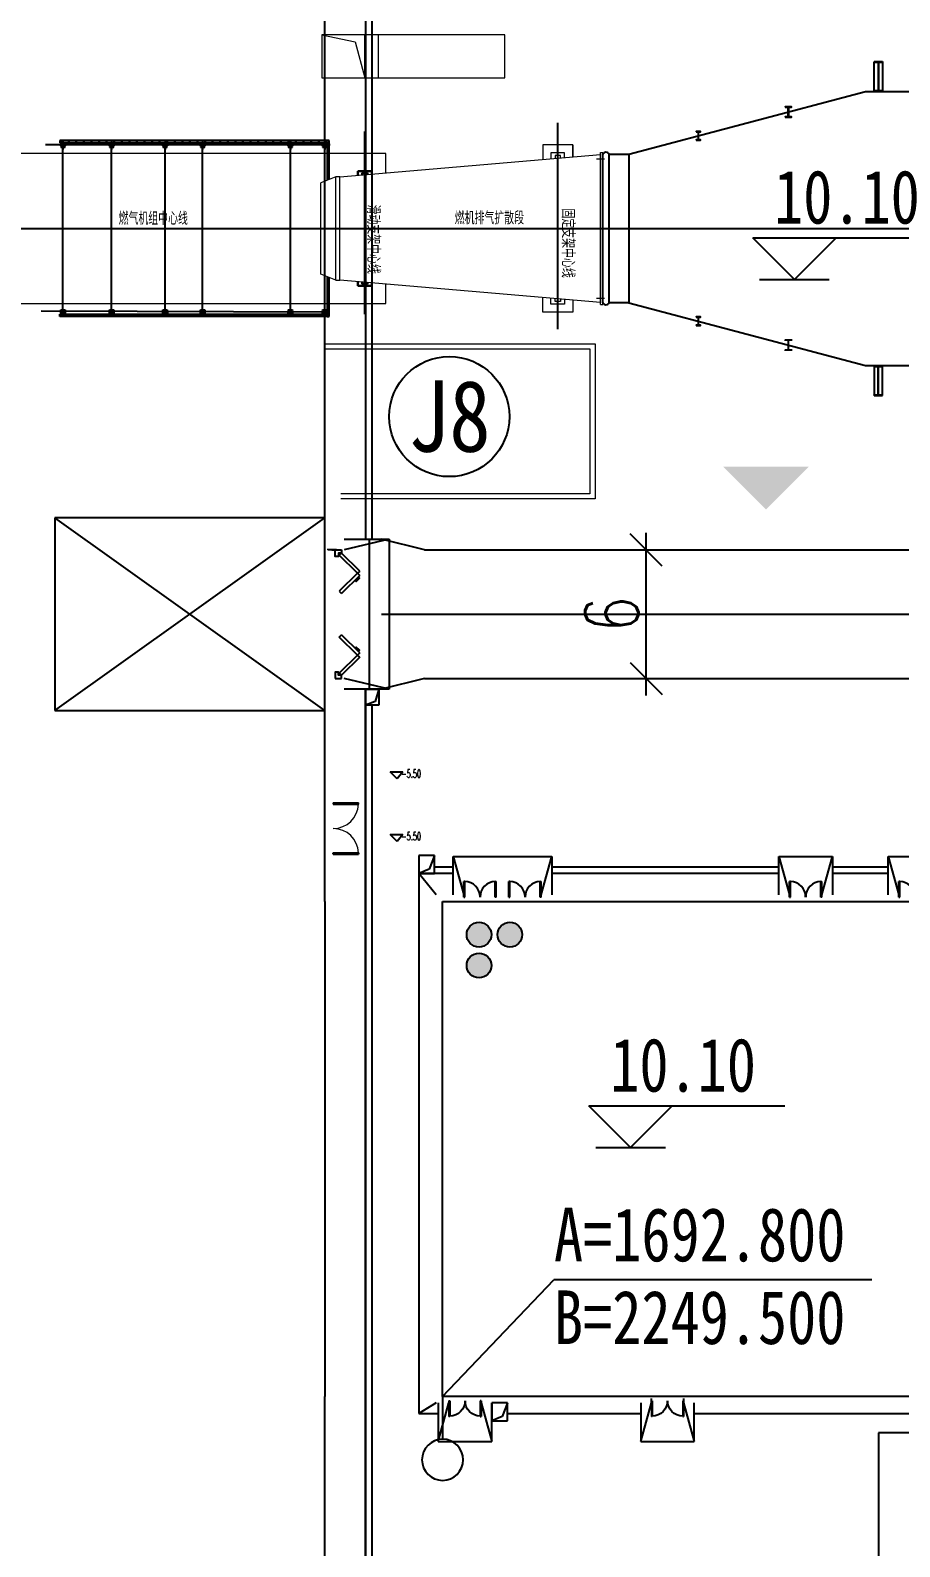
# Model space of a CAD drawing. Extents: x -93062 to 326984, y -142534 to 91021.
# Drawn here: x -49780 to -47879, y 80436 to 83751 of the extents above; entities that cross this region are included whole.
import ezdxf
from ezdxf.enums import TextEntityAlignment as Align

# ---------------------------------------------------------------- set-up
doc = ezdxf.new("R2010")
doc.units = 0
doc.header["$LTSCALE"] = 1000
doc.header["$MEASUREMENT"] = 0
doc.layers.get('0').update_dxf_attribs({"color": 8})
doc.styles.add('_HZTXT', font='GEDITXT', dxfattribs={"width": 0.8, "bigfont": 'DXT'})
doc.styles.add('COMPLEX', font='COMPLEX')
doc.styles.add('DIMHT', font='', dxfattribs={"width": 0.8})
doc.styles.add('HT', font='')
doc.styles.add('hz', font='GEDITXT', dxfattribs={"width": 0.8, "bigfont": 'DXT'})
doc.styles.add('HZFS', font='GEDITXT', dxfattribs={"width": 0.7, "bigfont": 'DXT'})
doc.styles.add('SIM', font='GEDITXT', dxfattribs={"width": 0.8, "bigfont": 'DXT'})
doc.styles.add('SIMPLEX', font='GEDITXT', dxfattribs={"height": 0.2, "bigfont": 'DXT'})
doc.styles.get("Standard").update_dxf_attribs({"font": 'gbenor.shx', "bigfont": 'gbcbig.shx'})
doc.styles.add('黑体', font='')
doc.styles.get('DIMHT').set_extended_font_data('SimSun')
doc.styles.get('HT').set_extended_font_data('SimSun')
doc.styles.get('黑体').set_extended_font_data('SimSun')

# ---------------------------------------------------------------- blocks, each defined once
blk = doc.blocks.new('_Oblique')
at = {"color": 0, "linetype": 'ByBlock', "lineweight": -2}
blk.add_line((-0.5, -0.5), (0.5, 0.5), dxfattribs=at)
blk = doc.blocks.new('jzw-bh')
blk.add_circle((0, 0), 1.402)
at = {"style": 'SIMPLEX', "width": 0.8}
blk.add_attdef('JZW', text='', height=1, dxfattribs=at).set_placement((0, 0), align=Align.MIDDLE)
blk = doc.blocks.new('A$C672165B9')
blk.add_hatch(color=251).paths.add_polyline_path([(27214.4, 15621.3), (26712.2, 15621.3), (26963.3, 15370.3)])
h = blk.add_hatch(color=251)
h.dxf.hatch_style = 1
edge = h.paths.add_edge_path()
edge.add_arc((25278.6, 12874), 72.5, 0, 360)
h = blk.add_hatch(color=251)
h.dxf.hatch_style = 1
edge = h.paths.add_edge_path()
edge.add_arc((25459.7, 12874), 72.5, 0, 360)
h = blk.add_hatch(color=251)
h.dxf.hatch_style = 1
edge = h.paths.add_edge_path()
edge.add_arc((25278.6, 12692.9), 72.5, 0, 360)
at = {"color": 251}
for p, q in [((24372.5, 13069.4), (24372.5, 19221)), ((24611.5, 18380.6), (24611.5, 15195.4)), ((24611.5, 18380.6), (24611.5, 16342.7)), ((24649.3, 18380.6), (24649.3, 15195.4)), ((27598.4, 18000.8), (27598.4, 17995.7)), ((27598.4, 18000.8), (27606.1, 18000.8)), ((27598.4, 18000.8), (27648.7, 18000.8)), ((27598.4, 17824.7), (27598.4, 17995.7)), ((27598.4, 17995.7), (27622.6, 17995.7)), ((27622.6, 17995.7), (27622.6, 17829.7)), ((27624.6, 17995.7), (27648.7, 17995.7)), ((27624.6, 17995.7), (27624.6, 17829.7)), ((27641, 18000.8), (27648.7, 18000.8)), ((27648.7, 18000.8), (27648.7, 17995.7)), ((27648.7, 17995.7), (27648.7, 17824.7)), ((26158.8, 17455.2), (27548.1, 17824.7)), ((27548.1, 17824.7), (30743.5, 17824.7)), ((27598.4, 17829.7), (27598.4, 17824.7)), ((27598.4, 17829.7), (27622.6, 17829.7)), ((27598.4, 17824.7), (27606.1, 17824.7)), ((27598.4, 17824.7), (27648.7, 17824.7)), ((27624.6, 17829.7), (27648.7, 17829.7)), ((27641, 17824.7), (27648.7, 17824.7)), ((27648.7, 17829.7), (27648.7, 17824.7)), ((27095.2, 17736.7), (27095.2, 17671.8)), ((22835.2, 17536.6), (22835.2, 17483.7)), ((23120.8, 17536.6), (23120.8, 17483.7)), ((23435.3, 17536.6), (23435.3, 17483.7)), ((23655.4, 17536.6), (23655.4, 17483.7)), ((24171.2, 17536.6), (24171.2, 17483.7)), ((24372.5, 17536.6), (24372.5, 17483.7)), ((24608.3, 16516.5), (24608.3, 17589.9)), ((26567.3, 17563.7), (26566.3, 17563.7)), ((26566.8, 17536.1), (26566.8, 17591.3)), ((24386.3, 17535.3), (22816.4, 17535.3)), ((22816.4, 17535.3), (22816.4, 17522.7)), ((24386.3, 17522.7), (22816.4, 17522.7)), ((22816.4, 17522.7), (24386.3, 17522.7)), ((22816.4, 17510.2), (22854, 17510.2)), ((22820, 17535.3), (22832.6, 17522.7)), ((22822.6, 17522.7), (22822.6, 17519.2)), ((22847.8, 17522.7), (22822.6, 17522.7)), ((22822.6, 17519.2), (22832, 17519.2)), ((22822.6, 17501.1), (22822.6, 17497.6)), ((22832, 17501.1), (22822.6, 17501.1)), ((22822.6, 17497.6), (22847.8, 17497.6)), ((22834.5, 17516.6), (22834.5, 17503.7)), ((22835.2, 16537.7), (22835.2, 17497.1)), ((22835.9, 17503.7), (22835.9, 17516.6)), ((22838.5, 17519.2), (22847.8, 17519.2)), ((22847.8, 17501.1), (22838.5, 17501.1)), ((22847.8, 17519.2), (22847.8, 17522.7)), ((22847.8, 17497.6), (22847.8, 17501.1)), ((22864.5, 17535.3), (22877.1, 17522.7)), ((22909, 17535.3), (22921.6, 17522.7)), ((22953.5, 17535.3), (22966.1, 17522.7)), ((22997.9, 17535.3), (23010.5, 17522.7)), ((23042.4, 17535.3), (23055, 17522.7)), ((23086.9, 17535.3), (23099.5, 17522.7)), ((23102, 17510.2), (23139.6, 17510.2)), ((23108.2, 17522.7), (23108.2, 17519.2)), ((23133.4, 17522.7), (23108.2, 17522.7)), ((23108.2, 17519.2), (23117.5, 17519.2)), ((23108.2, 17501.1), (23108.2, 17497.6)), ((23117.5, 17501.1), (23108.2, 17501.1)), ((23108.2, 17497.6), (23133.4, 17497.6)), ((23120.1, 17516.6), (23120.1, 17503.7)), ((23120.8, 16537.1), (23120.8, 17497.1)), ((23121.5, 17503.7), (23121.5, 17516.6)), ((23124, 17519.2), (23133.4, 17519.2)), ((23133.4, 17501.1), (23124, 17501.1)), ((23131.4, 17535.3), (23144, 17522.7)), ((23133.4, 17519.2), (23133.4, 17522.7)), ((23133.4, 17497.6), (23133.4, 17501.1)), ((23175.9, 17535.3), (23188.4, 17522.7)), ((23220.3, 17535.3), (23232.9, 17522.7)), ((23264.8, 17535.3), (23277.4, 17522.7)), ((23309.3, 17535.3), (23321.9, 17522.7)), ((23353.8, 17535.3), (23366.3, 17522.7)), ((23398.2, 17535.3), (23410.8, 17522.7)), ((23416.5, 17510.2), (23454.1, 17510.2)), ((23422.7, 17522.7), (23422.7, 17519.2)), ((23447.9, 17522.7), (23422.7, 17522.7)), ((23422.7, 17519.2), (23432, 17519.2)), ((23422.7, 17501.1), (23422.7, 17497.6)), ((23432, 17501.1), (23422.7, 17501.1)), ((23422.7, 17497.6), (23447.9, 17497.6)), ((23434.6, 17516.6), (23434.6, 17503.7)), ((23435.3, 16547.8), (23435.3, 17497.1)), ((23436, 17503.7), (23436, 17516.6)), ((23438.5, 17519.2), (23447.9, 17519.2)), ((23447.9, 17501.1), (23438.5, 17501.1)), ((23442.7, 17535.3), (23455.3, 17522.7)), ((23447.9, 17519.2), (23447.9, 17522.7)), ((23447.9, 17497.6), (23447.9, 17501.1)), ((23487.2, 17535.3), (23499.8, 17522.7)), ((23531.7, 17535.3), (23544.3, 17522.7)), ((23576.2, 17535.3), (23588.7, 17522.7)), ((23620.6, 17535.3), (23633.2, 17522.7)), ((23636.6, 17510.2), (23674.3, 17510.2)), ((23642.9, 17522.7), (23642.9, 17519.2)), ((23668, 17522.7), (23642.9, 17522.7)), ((23642.9, 17519.2), (23652.2, 17519.2)), ((23642.9, 17501.1), (23642.9, 17497.6)), ((23652.2, 17501.1), (23642.9, 17501.1)), ((23642.9, 17497.6), (23668, 17497.6)), ((23654.8, 17516.6), (23654.8, 17503.7)), ((23655.4, 16547.8), (23655.4, 17497.1)), ((23656.1, 17503.7), (23656.1, 17516.6)), ((23658.7, 17519.2), (23668, 17519.2)), ((23668, 17501.1), (23658.7, 17501.1)), ((23665.1, 17535.3), (23677.7, 17522.7)), ((23668, 17519.2), (23668, 17522.7)), ((23668, 17497.6), (23668, 17501.1)), ((23709.6, 17535.3), (23722.2, 17522.7)), ((23754.1, 17535.3), (23766.6, 17522.7)), ((23798.5, 17535.3), (23811.1, 17522.7)), ((23843, 17535.3), (23855.6, 17522.7)), ((23887.5, 17535.3), (23900.1, 17522.7)), ((23932, 17535.3), (23944.6, 17522.7)), ((23976.4, 17535.3), (23989, 17522.7)), ((24020.9, 17535.3), (24033.5, 17522.7)), ((24065.4, 17535.3), (24078, 17522.7)), ((24109.9, 17535.3), (24122.5, 17522.7)), ((24152.4, 17510.2), (24190, 17510.2)), ((24154.4, 17535.3), (24166.9, 17522.7)), ((24158.6, 17522.7), (24158.6, 17519.2)), ((24183.8, 17522.7), (24158.6, 17522.7)), ((24158.6, 17519.2), (24168, 17519.2)), ((24158.6, 17501.1), (24158.6, 17497.6)), ((24168, 17501.1), (24158.6, 17501.1)), ((24158.6, 17497.6), (24183.8, 17497.6)), ((24170.5, 17516.6), (24170.5, 17503.7)), ((24171.2, 16537.7), (24171.2, 17497.1)), ((24171.9, 17503.7), (24171.9, 17516.6)), ((24174.5, 17519.2), (24183.8, 17519.2)), ((24183.8, 17501.1), (24174.5, 17501.1)), ((24183.8, 17519.2), (24183.8, 17522.7)), ((24183.8, 17497.6), (24183.8, 17501.1)), ((24198.8, 17535.3), (24211.4, 17522.7)), ((24243.3, 17535.3), (24255.9, 17522.7)), ((24287.8, 17535.3), (24300.4, 17522.7)), ((24332.3, 17535.3), (24344.8, 17522.7)), ((24353.7, 17510.2), (24391.3, 17510.2)), ((24359.9, 17522.7), (24359.9, 17519.2)), ((24385.1, 17522.7), (24359.9, 17522.7)), ((24359.9, 17519.2), (24369.3, 17519.2)), ((24359.9, 17501.1), (24359.9, 17497.6)), ((24369.3, 17501.1), (24359.9, 17501.1)), ((24359.9, 17497.6), (24385.1, 17497.6)), ((24371.8, 17516.6), (24371.8, 17503.7)), ((24373.2, 17503.7), (24373.2, 17516.6)), ((24375.8, 17519.2), (24385.1, 17519.2)), ((24385.1, 17501.1), (24375.8, 17501.1)), ((24376.7, 17535.3), (24386.3, 17525.7)), ((24385.1, 17519.2), (24385.1, 17522.7)), ((24385.1, 17497.6), (24385.1, 17501.1)), ((24386.3, 17535.3), (24386.3, 17535.3)), ((24398.9, 17535.3), (24386.3, 17535.3)), ((24386.3, 17525.7), (24398.9, 17513.1)), ((24386.3, 17522.7), (24386.3, 17302.3)), ((24386.3, 17481.2), (24398.9, 17468.7)), ((24398.9, 17307.1), (24398.9, 17535.3)), ((26004.6, 16583.9), (26004.6, 17455.2)), ((26043.6, 17455.2), (26158.8, 17455.2)), ((26043.6, 16583.9), (26043.6, 17455.2)), ((26158.8, 17455.2), (26158.8, 16583.9)), ((24386.3, 17436.8), (24398.9, 17424.2)), ((24386.3, 17392.3), (24398.9, 17379.7)), ((24386.3, 17347.8), (24398.9, 17335.2)), ((24386.3, 17303.3), (24387.1, 17302.6)), ((19981, 17019.5), (26271.2, 17019.5)), ((27130.5, 16721.1), (26886, 16965.6)), ((26886, 16965.6), (28036.4, 16965.6)), ((27375.1, 16965.6), (27130.5, 16721.1)), ((24386.3, 16736.9), (24386.3, 16503.7)), ((24386.3, 16725.1), (24398.9, 16712.5)), ((24386.3, 16680.6), (24398.9, 16668.1)), ((24398.9, 16503.7), (24398.9, 16732.1)), ((26926.3, 16721.1), (27334.7, 16721.1)), ((24386.3, 16636.2), (24398.9, 16623.6)), ((24386.3, 16591.7), (24398.8, 16579.2)), ((24398.8, 16579.2), (24398.9, 16579.1)), ((26158.8, 16583.9), (26043.6, 16583.9)), ((26158.8, 16583.9), (27548.1, 16214.4)), ((22816.4, 16528.9), (22854, 16528.9)), ((22816.4, 16503.7), (22816.4, 16516.3)), ((22816.4, 16516.3), (24386.3, 16516.3)), ((22816.4, 16516), (22828.6, 16503.7)), ((24386.3, 16503.7), (22816.4, 16503.7)), ((22822.6, 16541.5), (22847.8, 16541.5)), ((22822.6, 16537.9), (22822.6, 16541.5)), ((22832, 16537.9), (22822.6, 16537.9)), ((22822.6, 16519.9), (22832, 16519.9)), ((22822.6, 16516.3), (22822.6, 16519.9)), ((22847.8, 16516.3), (22822.6, 16516.3)), ((22834.5, 16522.4), (22834.5, 16535.4)), ((22835.2, 16502.5), (22835.2, 16555.4)), ((22835.9, 16535.4), (22835.9, 16522.4)), ((22847.8, 16537.9), (22838.5, 16537.9)), ((22838.5, 16519.9), (22847.8, 16519.9)), ((22847.8, 16541.5), (22847.8, 16537.9)), ((22847.8, 16519.9), (22847.8, 16516.3)), ((22860.5, 16516.3), (22873.1, 16503.7)), ((22905, 16516.3), (22917.6, 16503.7)), ((22949.5, 16516.3), (22962.1, 16503.7)), ((22994, 16516.3), (23006.5, 16503.7)), ((23038.4, 16516.3), (23051, 16503.7)), ((23082.9, 16516.3), (23095.5, 16503.7)), ((23102, 16528.9), (23139.6, 16528.9)), ((23108.2, 16541.5), (23133.4, 16541.5)), ((23108.2, 16537.9), (23108.2, 16541.5)), ((23117.5, 16537.9), (23108.2, 16537.9)), ((23108.2, 16519.9), (23117.5, 16519.9)), ((23108.2, 16516.3), (23108.2, 16519.9)), ((23133.4, 16516.3), (23108.2, 16516.3)), ((23120.1, 16522.4), (23120.1, 16535.4)), ((23120.8, 16502.5), (23120.8, 16555.4)), ((23121.5, 16535.4), (23121.5, 16522.4)), ((23133.4, 16537.9), (23124, 16537.9)), ((23124, 16519.9), (23133.4, 16519.9)), ((23127.4, 16516.3), (23140, 16503.7)), ((23133.4, 16541.5), (23133.4, 16537.9)), ((23133.4, 16519.9), (23133.4, 16516.3)), ((23171.9, 16516.3), (23184.4, 16503.7)), ((23216.3, 16516.3), (23228.9, 16503.7)), ((23260.8, 16516.3), (23273.4, 16503.7)), ((23305.3, 16516.3), (23317.9, 16503.7)), ((23349.8, 16516.3), (23362.4, 16503.7)), ((23394.3, 16516.3), (23406.8, 16503.7)), ((23416.5, 16528.9), (23454.1, 16528.9)), ((23422.7, 16541.5), (23447.9, 16541.5)), ((23422.7, 16537.9), (23422.7, 16541.5)), ((23432, 16537.9), (23422.7, 16537.9)), ((23422.7, 16519.9), (23432, 16519.9)), ((23422.7, 16516.3), (23422.7, 16519.9)), ((23447.9, 16516.3), (23422.7, 16516.3)), ((23434.6, 16522.4), (23434.6, 16535.4)), ((23435.3, 16502.5), (23435.3, 16555.4)), ((23436, 16535.4), (23436, 16522.4)), ((23447.9, 16537.9), (23438.5, 16537.9)), ((23438.5, 16519.9), (23447.9, 16519.9)), ((23438.7, 16516.3), (23451.3, 16503.7)), ((23447.9, 16541.5), (23447.9, 16537.9)), ((23447.9, 16519.9), (23447.9, 16516.3)), ((23483.2, 16516.3), (23495.8, 16503.7)), ((23527.7, 16516.3), (23540.3, 16503.7)), ((23572.2, 16516.3), (23584.7, 16503.7)), ((23616.6, 16516.3), (23629.2, 16503.7)), ((23636.6, 16528.9), (23674.3, 16528.9)), ((23642.9, 16541.5), (23668, 16541.5)), ((23642.9, 16537.9), (23642.9, 16541.5)), ((23652.2, 16537.9), (23642.9, 16537.9)), ((23642.9, 16519.9), (23652.2, 16519.9)), ((23642.9, 16516.3), (23642.9, 16519.9)), ((23668, 16516.3), (23642.9, 16516.3)), ((23654.8, 16522.4), (23654.8, 16535.4)), ((23655.4, 16502.5), (23655.4, 16555.4)), ((23656.1, 16535.4), (23656.1, 16522.4)), ((23668, 16537.9), (23658.7, 16537.9)), ((23658.7, 16519.9), (23668, 16519.9)), ((23661.1, 16516.3), (23673.7, 16503.7)), ((23668, 16541.5), (23668, 16537.9)), ((23668, 16519.9), (23668, 16516.3)), ((23705.6, 16516.3), (23718.2, 16503.7)), ((23750.1, 16516.3), (23762.7, 16503.7)), ((23794.5, 16516.3), (23807.1, 16503.7)), ((23839, 16516.3), (23851.6, 16503.7)), ((23883.5, 16516.3), (23896.1, 16503.7)), ((23928, 16516.3), (23940.6, 16503.7)), ((23972.5, 16516.3), (23985, 16503.7)), ((24016.9, 16516.3), (24029.5, 16503.7)), ((24061.4, 16516.3), (24074, 16503.7)), ((24105.9, 16516.3), (24118.5, 16503.7)), ((24150.4, 16516.3), (24162.9, 16503.7)), ((24152.4, 16528.9), (24190, 16528.9)), ((24158.6, 16541.5), (24183.8, 16541.5)), ((24158.6, 16537.9), (24158.6, 16541.5)), ((24168, 16537.9), (24158.6, 16537.9)), ((24158.6, 16519.9), (24168, 16519.9)), ((24158.6, 16516.3), (24158.6, 16519.9)), ((24183.8, 16516.3), (24158.6, 16516.3)), ((24170.5, 16522.4), (24170.5, 16535.4)), ((24171.2, 16502.5), (24171.2, 16555.4)), ((24171.9, 16535.4), (24171.9, 16522.4)), ((24183.8, 16537.9), (24174.5, 16537.9)), ((24174.5, 16519.9), (24183.8, 16519.9)), ((24183.8, 16541.5), (24183.8, 16537.9)), ((24183.8, 16519.9), (24183.8, 16516.3)), ((24194.8, 16516.3), (24207.4, 16503.7)), ((24239.3, 16516.3), (24251.9, 16503.7)), ((24283.8, 16516.3), (24296.4, 16503.7)), ((24328.3, 16516.3), (24340.9, 16503.7)), ((24353.7, 16528.9), (24391.3, 16528.9)), ((24359.9, 16541.5), (24385.1, 16541.5)), ((24359.9, 16537.9), (24359.9, 16541.5)), ((24369.3, 16537.9), (24359.9, 16537.9)), ((24359.9, 16519.9), (24369.3, 16519.9)), ((24359.9, 16516.3), (24359.9, 16519.9)), ((24385.1, 16516.3), (24359.9, 16516.3)), ((24371.8, 16522.4), (24371.8, 16535.4)), ((24372.5, 16502.5), (24372.5, 16555.4)), ((24372.8, 16516.3), (24385.3, 16503.7)), ((24373.2, 16535.4), (24373.2, 16522.4)), ((24385.1, 16537.9), (24375.8, 16537.9)), ((24375.8, 16519.9), (24385.1, 16519.9)), ((24385.1, 16541.5), (24385.1, 16537.9)), ((24385.1, 16519.9), (24385.1, 16516.3)), ((24386.3, 16547.2), (24398.9, 16534.6)), ((24386.3, 16516.3), (24386.3, 16503.7)), ((24386.3, 16503.7), (24398.9, 16503.7)), ((24611.5, 16487), (24611.5, 15195.4)), ((26567.3, 16475.4), (26566.3, 16475.4)), ((26566.8, 16447.8), (26566.8, 16502.9)), ((27095.2, 16302.4), (27095.2, 16367.3)), ((27548.1, 16214.4), (30743.5, 16214.4)), ((27598.4, 16214.4), (27598.4, 16043.3)), ((27598.4, 16209.4), (27598.4, 16214.4)), ((27598.4, 16214.4), (27606.1, 16214.4)), ((27598.4, 16214.4), (27648.7, 16214.4)), ((27598.4, 16209.4), (27622.6, 16209.4)), ((27622.6, 16043.3), (27622.6, 16209.4)), ((27624.6, 16209.4), (27648.7, 16209.4)), ((27624.6, 16043.3), (27624.6, 16209.4)), ((27647.3, 16214.4), (27648.7, 16214.4)), ((27648.7, 16043.3), (27648.7, 16214.4)), ((27648.7, 16209.4), (27648.7, 16214.4)), ((27598.4, 16043.3), (27622.6, 16043.3)), ((27598.4, 16038.3), (27598.4, 16043.3)), ((27598.4, 16038.3), (27606.1, 16038.3)), ((27598.4, 16038.3), (27648.7, 16038.3)), ((27624.6, 16043.3), (27648.7, 16043.3)), ((27647.3, 16038.3), (27648.7, 16038.3)), ((27648.7, 16038.3), (27648.7, 16043.3)), ((26259.6, 14277.1), (26259.6, 15233.1)), ((24389.7, 15138.8), (24389.7, 15132.5)), ((24749.9, 15195.4), (24485.7, 15132.5)), ((24485.7, 15195.4), (24749.9, 15195.4)), ((24633.3, 15195.4), (24633.3, 14314.8)), ((24749.9, 15195.4), (24749.9, 14314.8)), ((24441.7, 15132.5), (24389.7, 15132.5)), ((24413.4, 15132.5), (24438.5, 15132.5)), ((25550.6, 15132.5), (26360.3, 15132.5)), ((24749.9, 14314.8), (24485.7, 14377.7)), ((25550.6, 14377.7), (26360.3, 14377.7)), ((24749.9, 14314.8), (24485.7, 14314.8)), ((24611.5, 14314.8), (24611.5, 9161.8)), ((24611.5, 14221.6), (24611.5, 14314.8)), ((24611.5, 14314.8), (24690.4, 14314.8)), ((24611.5, 9999.8), (24611.5, 14314.8)), ((24690.4, 14314.8), (24668.2, 14242.6)), ((24690.4, 14314.8), (24690.4, 14221.6)), ((24668.2, 14242.6), (24611.5, 14221.6)), ((24690.4, 14221.6), (24611.5, 14221.6)), ((24649.3, 14221.6), (24649.3, 9161.8)), ((24757.6, 13829.7), (24831.4, 13829.7)), ((24798.4, 13788.9), (24757.6, 13829.7)), ((24831.4, 13829.7), (24798.4, 13788.9)), ((24422.8, 13648), (24570, 13648)), ((24422.8, 13648), (24422.8, 13640.5)), ((24422.8, 13648), (24570, 13648)), ((24422.8, 13648), (24422.8, 13640.5)), ((24422.8, 13640.5), (24570, 13640.5)), ((24422.8, 13640.5), (24570, 13640.5)), ((24570, 13640.5), (24570, 13648)), ((24570, 13640.5), (24570, 13648)), ((24757.6, 13462.4), (24831.4, 13462.4)), ((24798.4, 13421.6), (24757.6, 13462.4)), ((24831.4, 13462.4), (24798.4, 13421.6)), ((24422.8, 13353.7), (24570, 13353.7)), ((24422.8, 13346.1), (24422.8, 13353.7)), ((24422.8, 13353.7), (24570, 13353.7)), ((24422.8, 13346.1), (24422.8, 13353.7)), ((24570, 13353.7), (24570, 13346.1)), ((24570, 13353.7), (24570, 13346.1)), ((24422.8, 13346.1), (24570, 13346.1)), ((24422.8, 13346.1), (24570, 13346.1)), ((24926, 13338.4), (24926, 13232.9)), ((25017.3, 13338.4), (24926, 13338.4)), ((25017.3, 13338.4), (24986.7, 13258.5)), ((25017.3, 13232.9), (25017.3, 13338.4)), ((25127.3, 13270.7), (25017.3, 13270.7)), ((25127.3, 13107.1), (25127.3, 13333.6)), ((25127.3, 13333.6), (25706, 13333.6)), ((25127.3, 13333.6), (25190.2, 13107.1)), ((25643.1, 13107.1), (25706, 13333.6)), ((25706, 13333.6), (25706, 13107.1)), ((27039.5, 13270.7), (25706, 13270.7)), ((27039.5, 13107.1), (27039.5, 13333.6)), ((27039.5, 13333.6), (27102.4, 13107.1)), ((27039.5, 13333.6), (27353.8, 13333.6)), ((27290.9, 13107.1), (27353.8, 13333.6)), ((27353.8, 13333.6), (27353.8, 13107.1)), ((27681.1, 13270.7), (27353.8, 13270.7)), ((27681.1, 13333.6), (27995.6, 13333.6)), ((27681.1, 13107.1), (27681.1, 13333.6)), ((27681.1, 13333.6), (27744, 13107.1)), ((24986.7, 13258.5), (24926, 13232.9)), ((25127.3, 13232.9), (24926, 13232.9)), ((24926, 13232.9), (24926, 10062.7)), ((25026.7, 13107.1), (24926, 13232.9)), ((24926, 13232.9), (25017.3, 13232.9)), ((25190.2, 13094.5), (25190.2, 13186.5)), ((25194.9, 13186.5), (25190.2, 13186.5)), ((25194.9, 13094.5), (25194.9, 13186.5)), ((25374.2, 13094.5), (25374.2, 13186.5)), ((25374.2, 13186.5), (25378.9, 13186.5)), ((25378.9, 13094.5), (25378.9, 13186.5)), ((25454.4, 13094.5), (25454.4, 13186.5)), ((25459.1, 13186.5), (25454.4, 13186.5)), ((25459.1, 13094.5), (25459.1, 13186.5)), ((25638.4, 13094.5), (25638.4, 13186.5)), ((25638.4, 13186.5), (25643.1, 13186.5)), ((25643.1, 13094.5), (25643.1, 13186.5)), ((27017.1, 13232.9), (25706, 13232.9)), ((26865.4, 13232.9), (26848.6, 13232.9)), ((27039.5, 13232.9), (26865.4, 13232.9)), ((27102.4, 13094.5), (27102.4, 13186.5)), ((27107.1, 13186.5), (27102.4, 13186.5)), ((27107.1, 13094.5), (27107.1, 13186.5)), ((27286.4, 13094.5), (27286.4, 13186.5)), ((27286.4, 13186.5), (27291.1, 13186.5)), ((27291.1, 13094.5), (27291.1, 13186.5)), ((27681.1, 13232.9), (27353.8, 13232.9)), ((27744, 13094.5), (27744, 13186.5)), ((27748.7, 13186.5), (27744, 13186.5)), ((27748.7, 13094.5), (27748.7, 13186.5)), ((25190.2, 13094.5), (25194.9, 13094.5)), ((25378.9, 13094.5), (25374.2, 13094.5)), ((25454.4, 13094.5), (25459.1, 13094.5)), ((25643.1, 13094.5), (25638.4, 13094.5)), ((27102.4, 13094.5), (27107.1, 13094.5)), ((27291.1, 13094.5), (27286.4, 13094.5)), ((27744, 13094.5), (27748.7, 13094.5)), ((24372.5, 13069.4), (24372.5, 10163.4)), ((25064.4, 13069.4), (30536.7, 13069.4)), ((25064.4, 10163.4), (25064.4, 13069.4)), ((26168.6, 11625.1), (25924, 11869.6)), ((25924, 11869.6), (27074.5, 11869.6)), ((26413.2, 11869.6), (26168.6, 11625.1)), ((25964.4, 11625.1), (26372.8, 11625.1)), ((25064.4, 10163.4), (25718.5, 10848.3)), ((27584.4, 10848.3), (25718.5, 10848.3)), ((24372.5, 9584.7), (24372.5, 10163.4)), ((25064.4, 10163.4), (25064.4, 9911.8)), ((30536.7, 10163.4), (25064.4, 10163.4)), ((26291, 10125.6), (26291, 10150.8)), ((26479.7, 10150.8), (26479.7, 10125.6)), ((25026.7, 10125.6), (24926, 10062.7)), ((24926, 10062.7), (25039.2, 10062.7)), ((25039.2, 10125.6), (25039.2, 9899.2)), ((25039.2, 9899.2), (25102.1, 10125.6)), ((25102.1, 10138.2), (25102.1, 10046.2)), ((25102.1, 10138.2), (25106.9, 10138.2)), ((25106.9, 10138.2), (25106.9, 10046.2)), ((25286.1, 10138.2), (25286.1, 10046.2)), ((25290.8, 10138.2), (25286.1, 10138.2)), ((25290.8, 10138.2), (25290.8, 10046.2)), ((25290.8, 10125.6), (25353.7, 9899.2)), ((25353.7, 9899.2), (25353.7, 10125.6)), ((25353.7, 10125.6), (25353.7, 10020.2)), ((25445, 10125.6), (25353.7, 10125.6)), ((25445, 10125.6), (25414.4, 10045.8)), ((25445, 10020.2), (25445, 10125.6)), ((25445, 10062.7), (26228.1, 10062.7)), ((26228.1, 10125.6), (26228.1, 9899.2)), ((26228.1, 9899.2), (26291, 10125.6)), ((26291, 10138.2), (26291, 10046.2)), ((26291, 10138.2), (26295.7, 10138.2)), ((26295.7, 10138.2), (26295.7, 10046.2)), ((26474.9, 10138.2), (26474.9, 10046.2)), ((26479.7, 10138.2), (26474.9, 10138.2)), ((26479.7, 10138.2), (26479.7, 10046.2)), ((26479.7, 10125.6), (26542.6, 9899.2)), ((26542.6, 9899.2), (26542.6, 10125.6)), ((26542.6, 10062.7), (30483.2, 10062.7)), ((24611.5, 9161.8), (24611.5, 9999.8)), ((25106.9, 10046.2), (25102.1, 10046.2)), ((25286.1, 10046.2), (25290.8, 10046.2)), ((25414.4, 10045.8), (25353.7, 10020.2)), ((25353.7, 10020.2), (25445, 10020.2)), ((26295.7, 10046.2), (26291, 10046.2)), ((26474.9, 10046.2), (26479.7, 10046.2)), ((25039.2, 9899.2), (25353.7, 9899.2)), ((26228.1, 9899.2), (26542.6, 9899.2)), ((27623.6, 9949.5), (27623.6, 8691.5)), ((31976.3, 9949.5), (27623.6, 9949.5)), ((24372.5, 4552.7), (24372.5, 9584.7))]:
    blk.add_line(p, q, dxfattribs=at)
at = {"color": 251, "lineweight": 9}
for p, q in [((24356.2, 18156.5), (24550.3, 18114.7)), ((24356.2, 18156.5), (24356.2, 17904.9)), ((25429.9, 18156.5), (24356.2, 18156.5)), ((24356.2, 18156.5), (24356.2, 17904.9)), ((25429.9, 18156.5), (24356.2, 18156.5)), ((24550.3, 18114.7), (24607.8, 17904.9)), ((24607.8, 17904.9), (24607.8, 18156.5)), ((24687.6, 17904.9), (24687.6, 18156.5)), ((25429.9, 17904.9), (25429.9, 18156.5)), ((25429.9, 17904.9), (25429.9, 18156.5)), ((24356.2, 17904.9), (25429.9, 17904.9)), ((24356.2, 17904.9), (25429.9, 17904.9)), ((24731.2, 17459.8), (22108.2, 17459.8)), ((24731.2, 17345.3), (24731.2, 17459.8)), ((19017.6, 17019.5), (31286.4, 17019.5)), ((24731.2, 16579.2), (24731.2, 16693.6)), ((22108.2, 16579.2), (24731.2, 16579.2)), ((24372.5, 16342.7), (25960.1, 16342.7)), ((24372.5, 16312.5), (25929.9, 16312.5)), ((25929.9, 16312.5), (25929.9, 15462.1)), ((25960.1, 16342.7), (25960.1, 15431.9)), ((25929.9, 15462.1), (24466.9, 15462.1)), ((25960.1, 15431.9), (24466.9, 15431.9))]:
    blk.add_line(p, q, dxfattribs=at)
at = {"color": 251, "ltscale": 0.05}
blk.add_line((25740.5, 16429.1), (25740.5, 17640.5), dxfattribs=at)
at = {"color": 251, "ltscale": 2}
for p, q in [((24404.8, 17510.2), (22731.8, 17510.2)), ((24400.1, 16528.9), (22707.4, 16534.2))]:
    blk.add_line(p, q, dxfattribs=at)
at = {"color": 251, "lineweight": 13}
for p, q in [((24461, 17322), (25992, 17454)), ((25828.5, 17510.2), (25652.4, 17510.2)), ((25652.4, 17510.2), (25652.4, 17424.9)), ((25828.5, 17510.2), (25652.4, 17510.2)), ((25652.4, 17510.2), (25652.4, 17424.9)), ((25781.3, 17463.1), (25699.6, 17463.1)), ((25699.6, 17463.1), (25699.6, 17430.9)), ((25781.3, 17436.9), (25781.3, 17463.1)), ((25828.5, 17440), (25828.5, 17510.2)), ((25828.5, 17510.2), (25828.5, 17440)), ((25992, 16584.9), (25992, 17454)), ((25992.1, 17466.1), (26004.6, 17466.1)), ((25992.1, 16572.4), (25992.1, 17466.1)), ((26004.6, 16572.4), (26004.6, 17466.1)), ((25756.2, 17447.3), (25724.7, 17447.3)), ((25724.7, 17447.3), (25724.7, 17430.9)), ((25756.2, 17433.9), (25756.2, 17447.3)), ((25968.1, 17428.4), (26015.3, 17428.4)), ((24438.4, 17322.1), (24350.3, 17288.6)), ((24438.4, 17322.1), (24350.3, 17288.6)), ((24438.4, 17322.1), (24350.3, 17288.6)), ((24438.4, 17322.1), (24350.3, 17288.6)), ((24350.3, 16750.6), (24350.3, 17288.6)), ((24350.3, 16750.6), (24350.3, 17288.6)), ((24350.3, 16750.6), (24350.3, 17288.6)), ((24350.3, 16750.6), (24350.3, 17288.6)), ((24438.4, 16717), (24438.4, 17322.1)), ((24461, 17322.1), (24438.4, 17322.1)), ((24438.4, 16717), (24438.4, 17322.1)), ((24461, 17322.1), (24438.4, 17322.1)), ((24438.4, 16717), (24438.4, 17322.1)), ((24461, 17322.1), (24438.4, 17322.1)), ((24438.4, 16717), (24438.4, 17322.1)), ((24461, 17322.1), (24438.4, 17322.1)), ((24461, 16717), (24461, 17322.1)), ((24461, 16717), (24461, 17322.1)), ((24461, 16717), (24461, 17322.1)), ((24461, 16717), (24461, 17322.1)), ((24649.1, 17356.2), (24567.4, 17356.2)), ((24567.4, 17356.2), (24567.4, 17331.5)), ((24624, 17346.8), (24592.5, 17346.8)), ((24592.5, 17346.8), (24592.5, 17334.5)), ((24624, 17337.5), (24624, 17346.8)), ((24649.1, 17340.6), (24649.1, 17356.2)), ((24438.4, 16717), (24350.3, 16750.6)), ((24438.4, 16717), (24350.3, 16750.6)), ((24438.4, 16717), (24350.3, 16750.6)), ((24438.4, 16717), (24350.3, 16750.6)), ((24438.4, 16717), (24461, 16717)), ((24438.4, 16717), (24461, 16717)), ((24438.4, 16717), (24461, 16717)), ((24438.4, 16717), (24461, 16717)), ((25992, 16584.9), (24461, 16716.9)), ((24567.4, 16683.2), (24567.4, 16707.5)), ((24649.1, 16683.2), (24567.4, 16683.2)), ((24592.5, 16692.6), (24592.5, 16704.5)), ((24624, 16692.6), (24592.5, 16692.6)), ((24624, 16701.5), (24624, 16692.6)), ((24649.1, 16698.5), (24649.1, 16683.2)), ((25652.4, 16529), (25652.4, 16614)), ((25652.4, 16529), (25652.4, 16614)), ((25699.6, 16576.2), (25699.6, 16608)), ((25781.3, 16576.2), (25699.6, 16576.2)), ((25724.7, 16591.9), (25724.7, 16608)), ((25756.2, 16591.9), (25724.7, 16591.9)), ((25756.2, 16605), (25756.2, 16591.9)), ((25781.3, 16602), (25781.3, 16576.2)), ((25828.5, 16599), (25828.5, 16529)), ((25828.5, 16599), (25828.5, 16529)), ((25968.1, 16610.7), (26015.3, 16610.7)), ((25992.1, 16610.7), (26004.6, 16610.7)), ((25992.1, 16572.9), (26004.6, 16572.9)), ((25828.5, 16529), (25652.4, 16529)), ((25828.5, 16529), (25652.4, 16529))]:
    blk.add_line(p, q, dxfattribs=at)
at = {"color": 251, "lineweight": 30}
for p, q in [((24649.1, 17356.1), (24567.3, 17356.1)), ((24567.3, 17356.1), (24567.3, 17331.4)), ((24624, 17346.7), (24592.5, 17346.7)), ((24592.5, 17346.7), (24592.5, 17334.4)), ((24624, 17337.4), (24624, 17346.7)), ((24649.1, 17340.5), (24649.1, 17356.1)), ((24567.3, 16683.1), (24567.3, 16707.5)), ((24649.1, 16683.1), (24567.3, 16683.1)), ((24592.5, 16692.5), (24592.5, 16704.4)), ((24624, 16692.5), (24592.5, 16692.5)), ((24624, 16701.4), (24624, 16692.5)), ((24649.1, 16698.4), (24649.1, 16683.1))]:
    blk.add_line(p, q, dxfattribs=at)
at = {"color": 251, "ltscale": 4}
blk.add_line((25712.1, 17019.5), (32095.8, 17019.5), dxfattribs=at)
at = {"color": 251, "ltscale": 5}
for p, q in [((24372.5, 15321.2), (22787.4, 15321.2)), ((22787.4, 15321.2), (22787.4, 14189)), ((22787.4, 14189), (24372.5, 15321.2)), ((24372.5, 14189), (22787.4, 15321.2)), ((22787.4, 14189), (24372.5, 14189))]:
    blk.add_line(p, q, dxfattribs=at)
at = {"color": 251, "ltscale": 10}
for p, q in [((24957.5, 15132.5), (24705.9, 15195.4)), ((24957.5, 15132.5), (32549.5, 15132.5)), ((24957.5, 14377.7), (24705.9, 14314.8)), ((24957.5, 14377.7), (29442.3, 14377.7))]:
    blk.add_line(p, q, dxfattribs=at)
at = {"color": 251, "extrusion": (0, 0, -1)}
for p, q in [((24433.8, 15132.5), (24470, 15132.5)), ((24457.7, 15101.1), (24470, 15113.6)), ((24565.3, 14995.3), (24457.7, 15101.1)), ((24577.7, 15007.8), (24470, 15113.6)), ((24565.3, 14995.3), (24457.7, 14889.5)), ((24577.7, 14982.7), (24470, 14876.9)), ((24577.7, 15007.8), (24565.3, 14995.3)), ((24577.7, 14982.7), (24565.3, 14995.3)), ((24457.7, 14889.5), (24470, 14876.9)), ((24457.7, 14620.7), (24470, 14633.3)), ((24565.3, 14514.9), (24457.7, 14620.7)), ((24577.7, 14527.5), (24470, 14633.3)), ((24565.3, 14514.9), (24457.7, 14409.1)), ((24577.7, 14527.5), (24565.3, 14514.9)), ((24577.7, 14502.4), (24565.3, 14514.9)), ((24577.7, 14502.4), (24470, 14396.6)), ((24433.8, 14377.7), (24470, 14377.7)), ((24457.7, 14409.1), (24470, 14396.6))]:
    blk.add_line(p, q, dxfattribs=at)
at = {"color": 251}
for points in [[(27076.3, 17732.6), (27114.1, 17732.6), (27114.1, 17734.5), (27076.3, 17734.5)], [(27094.5, 17732.6), (27095.9, 17732.6), (27095.9, 17675.8), (27094.5, 17675.8)], [(27076.3, 17673.9), (27114.1, 17673.9), (27114.1, 17675.8), (27076.3, 17675.8)], [(26554.3, 17587.2), (26579.4, 17587.2), (26579.4, 17588.9), (26554.3, 17588.9)], [(26554.3, 17538.5), (26579.4, 17538.5), (26579.4, 17540.2), (26554.3, 17540.2)], [(26566.3, 17540.2), (26567.3, 17540.2), (26567.3, 17587.2), (26566.3, 17587.2)], [(26554.3, 16498.9), (26579.4, 16498.9), (26579.4, 16500.5), (26554.3, 16500.5)], [(26566.3, 16451.8), (26567.3, 16451.8), (26567.3, 16498.9), (26566.3, 16498.9)], [(26554.3, 16450.2), (26579.4, 16450.2), (26579.4, 16451.8), (26554.3, 16451.8)], [(27076.3, 16365.2), (27114.1, 16365.2), (27114.1, 16363.3), (27076.3, 16363.3)], [(27076.3, 16306.4), (27114.1, 16306.4), (27114.1, 16304.5), (27076.3, 16304.5)], [(27094.5, 16306.4), (27095.9, 16306.4), (27095.9, 16363.3), (27094.5, 16363.3)]]:
    blk.add_lwpolyline(points, close=True, dxfattribs=at)
at = {"color": 251, "extrusion": (0, 0, -1)}
for points in [[(-24470, 15132.5), (-24470, 15113.6), (-24452.6, 15113.6), (-24452.6, 15094.8), (-24433.8, 15094.8), (-24433.8, 15132.5)], [(-24568.7, 14973.9), (-24575.8, 14966.7), (-24556.3, 14947.6), (-24549.2, 14954.7)], [(-24566.2, 14971.4), (-24570.8, 14966.8), (-24556.3, 14952.5), (-24551.7, 14957.2)], [(-24568.7, 14536.3), (-24575.8, 14543.5), (-24556.3, 14562.6), (-24549.2, 14555.5)], [(-24566.2, 14538.8), (-24570.8, 14543.4), (-24556.3, 14557.7), (-24551.7, 14553)], [(-24470, 14377.7), (-24470, 14396.6), (-24452.6, 14396.6), (-24452.6, 14415.4), (-24433.8, 14415.4), (-24433.8, 14377.7)]]:
    blk.add_lwpolyline(points, dxfattribs=at)
at = {"color": 251}
for centre in [(25278.6, 12874), (25459.7, 12874), (25278.6, 12692.9)]:
    blk.add_circle(centre, 72.5, dxfattribs=at)
for centre, radius, start, end in [((22832, 17516.6), 2.57, 0, 90), ((22832, 17503.7), 2.57, 270, 0), ((22838.5, 17516.6), 2.57, 90, 180), ((22838.5, 17503.7), 2.57, 180, 270), ((23117.5, 17516.6), 2.57, 0, 90), ((23117.5, 17503.7), 2.57, 270, 0), ((23124, 17516.6), 2.57, 90, 180), ((23124, 17503.7), 2.57, 180, 270), ((23432, 17516.6), 2.57, 0, 90), ((23432, 17503.7), 2.57, 270, 0), ((23438.5, 17516.6), 2.57, 90, 180), ((23438.5, 17503.7), 2.57, 180, 270), ((23652.2, 17516.6), 2.57, 0, 90), ((23652.2, 17503.7), 2.57, 270, 0), ((23658.7, 17516.6), 2.57, 90, 180), ((23658.7, 17503.7), 2.57, 180, 270), ((24168, 17516.6), 2.57, 0, 90), ((24168, 17503.7), 2.57, 270, 0), ((24174.5, 17516.6), 2.57, 90, 180), ((24174.5, 17503.7), 2.57, 180, 270), ((24369.3, 17516.6), 2.57, 0, 90), ((24369.3, 17503.7), 2.57, 270, 0), ((24375.8, 17516.6), 2.57, 90, 180), ((24375.8, 17503.7), 2.57, 180, 270), ((26024.1, 17445.9), 21.6, 25.4853, 154.5147), ((26024.1, 16593.2), 21.6, 205.4853, 334.5147), ((22832, 16535.4), 2.57, 0, 90), ((22832, 16522.4), 2.57, 270, 0), ((22838.5, 16535.4), 2.57, 90, 180), ((22838.5, 16522.4), 2.57, 180, 270), ((23117.5, 16535.4), 2.57, 0, 90), ((23117.5, 16522.4), 2.57, 270, 0), ((23124, 16535.4), 2.57, 90, 180), ((23124, 16522.4), 2.57, 180, 270), ((23432, 16535.4), 2.57, 0, 90), ((23432, 16522.4), 2.57, 270, 0), ((23438.5, 16535.4), 2.57, 90, 180), ((23438.5, 16522.4), 2.57, 180, 270), ((23652.2, 16535.4), 2.57, 0, 90), ((23652.2, 16522.4), 2.57, 270, 0), ((23658.7, 16535.4), 2.57, 90, 180), ((23658.7, 16522.4), 2.57, 180, 270), ((24168, 16535.4), 2.57, 0, 90), ((24168, 16522.4), 2.57, 270, 0), ((24174.5, 16535.4), 2.57, 90, 180), ((24174.5, 16522.4), 2.57, 180, 270), ((24369.3, 16535.4), 2.57, 0, 90), ((24369.3, 16522.4), 2.57, 270, 0), ((24375.8, 16535.4), 2.57, 90, 180), ((24375.8, 16522.4), 2.57, 180, 270), ((27746.3, 13094.5), 92, 0, 88.53072)]:
    blk.add_arc(centre, radius, start, end, dxfattribs=at)
at = {"color": 251, "lineweight": 13}
for centre, start_param, end_param in [((24422.8, 13644.3), 3.141594, 4.686747), ((24422.8, 13644.3), 3.141594, 4.686747), ((24422.8, 13349.9), -1.545154, -0.000002), ((24422.8, 13349.9), -1.545154, -0.000002)]:
    blk.add_ellipse(centre, major_axis=(0, 147.2), ratio=1, start_param=start_param, end_param=end_param, dxfattribs=at)
at = {"color": 251}
for centre, major_axis, start_param, end_param in [((25192.6, 13094.5), (-65, 65), 3.926991, 5.472143), ((25376.6, 13094.5), (65, 65), 0.811042, 2.356194), ((25456.7, 13094.5), (-65, 65), 3.926991, 5.472143), ((25640.7, 13094.5), (65, 65), 0.811042, 2.356194), ((27104.7, 13094.5), (-65, 65), 3.926991, 5.472143), ((27288.7, 13094.5), (65, 65), 0.811042, 2.356194)]:
    blk.add_ellipse(centre, major_axis=major_axis, ratio=1, start_param=start_param, end_param=end_param, dxfattribs=at)
at = {"color": 251, "extrusion": (0, 0, -1)}
for centre, major_axis, start_param, end_param in [((25104.5, 10138.2), (65, 65), 0.785398, 2.330551), ((25288.5, 10138.2), (-65, 65), 3.952635, 5.497787), ((26293.3, 10138.2), (65, 65), 0.785398, 2.330551), ((26477.3, 10138.2), (-65, 65), 3.952635, 5.497787), ((25064.4, 9791), (120.8, 0), 0.000002, 6.283187)]:
    blk.add_ellipse(centre, major_axis=major_axis, ratio=1, start_param=start_param, end_param=end_param, dxfattribs=at)
at = {"color": 251}
ref = blk.add_blockref('jzw-bh', (25104, 15915.4), dxfattribs=dict(at, xscale=251.6013757817078, yscale=251.6013757817078, zscale=251.6013757817078, rotation=359.9999573616801))
ref.add_attrib('JZW', 'J8', dxfattribs={"height": 419.34, "style": '黑体', "width": 0.85}).set_placement((25104, 15915.4), align=Align.MIDDLE)
at = {"color": 251, "xscale": 188.7010318362808, "yscale": 188.7010318362808, "zscale": 188.7010318362808}
for p, rotation in [((26259.6, 15132.5), 90), ((26259.6, 14377.7), 270)]:
    blk.add_blockref('_Oblique', p, dxfattribs=dict(at, rotation=rotation))
at = {"color": 251, "ltscale": 0.5, "style": 'HT', "width": 0.8}
for p in [(27438.9, 17048.3, -1019), (26477, 11952.3, -1019)]:
    blk.add_text('10.10', height=314.5, rotation=360, dxfattribs=at).set_placement(p, align=Align.CENTER)
at = {"color": 251}
for s, height, style, width, p in [('燃气机组中心线', 75.48, '_HZTXT', 0.7, (23162, 17040.9)), ('燃机排气扩散段', 75.48, '_HZTXT', 0.7, (25135.9, 17043.8)), ('-5.50', 47.18, 'HZFS', 0.6, (24821.9, 13795.4)), ('-5.50', 47.18, 'HZFS', 0.6, (24821.9, 13428.1)), ('A=1692.800', 314.5, 'DIMHT', 0.8, (25718.5, 10956.1)), ('B=2249.500', 314.5, 'DIMHT', 0.8, (25718.5, 10470.7))]:
    blk.add_text(s, height=height, dxfattribs=dict(at, style=style, width=width)).set_placement(p)
at = {"color": 251, "style": '_HZTXT', "width": 0.7}
for s, p in [('滑动支架中心线', (24621.3, 17160)), ('固定支架中心线', (25764, 17137))]:
    blk.add_text(s, height=75.48, rotation=270, dxfattribs=at).set_placement(p)
at = {"color": 251, "style": 'SIMPLEX', "width": 0.8}
for height, p in [(75.5, (5032.8, 24516.1)), (75.5, (4692.1, 24249.2)), (251.6, (24745.2, 6386.7))]:
    blk.add_attdef('JZW', text='', height=height, rotation=359.99996, dxfattribs=at).set_placement(p, align=Align.MIDDLE)
at = {"color": 251, "style": 'hz', "width": 0.8}
for p in [(16426.9, 23704), (10887.9, 22293), (14720.8, 19772.4), (17974.9, 19082.8), (25961.4, 18486), (38100.4, 18366.3), (11528.9, 17640.7), (26545.9, 15647), (10782.8, 15493.4), (17847.7, 14761.2), (11764.5, 12831.7), (14968.4, 10742.1), (5313.3, 9148.4), (25534.1, 9009.2), (3089.1, 8401.9), (26406.5, 6157.4), (17784.5, 5258), (29076.2, 4512.3), (15144.7, 4201.8), (37066.7, 4015)]:
    blk.add_attdef('9.80', p, '', height=440.3, dxfattribs=at)
at = {"color": 251, "style": 'COMPLEX', "width": 1.041667}
for height, p, p2 in [(135.3, (18779.9, 24022.5), (18900.7, 24022.5)), (112.7, (24159.1, 23918), (24259.7, 23918)), (112.7, (19107.7, 22514.6), (19208.3, 22514.6)), (112.7, (19107.7, 21130.8), (19208.3, 21130.8)), (112.7, (19107.7, 19910.6), (19208.3, 19910.6)), (112.7, (19107.7, 19155.8), (19208.3, 19155.8)), (112.7, (19107.7, 17646.2), (19208.3, 17646.2)), (112.7, (19107.7, 16262.4), (19208.3, 16262.4)), (112.7, (19107.7, 15255.9), (19208.3, 15255.9)), (112.7, (19107.7, 14167), (19208.3, 14167)), (112.7, (19107.7, 13933.9), (19208.3, 13933.9)), (112.7, (19107.7, 12878.3), (19208.3, 12878.3)), (146.5, (35125.9, 12740.3), (35256.8, 12740.3)), (112.7, (19107.7, 11494.5), (19208.3, 11494.5)), (112.7, (19107.7, 10274.2), (19208.3, 10274.2)), (112.7, (19107.7, 9519.4), (19208.3, 9519.4)), (112.7, (19107.7, 8009.8), (19208.3, 8009.8)), (112.7, (19107.7, 6626), (19208.3, 6626)), (112.7, (19107.7, 5619.6), (19208.3, 5619.6)), (112.7, (18534.3, 4487.4), (18635, 4487.4)), (135.3, (10257.2, 2831.6), (10378, 2831.6)), (135.3, (9845, 2443.5), (9965.8, 2443.5))]:
    blk.add_attdef('A', text='', height=height, dxfattribs=at).set_placement(p, p2, align=Align.FIT)
for height, p, p2 in [(135.3, (18273.7, 23709.6), (18273.7, 23588.8)), (146.5, (34895.1, 12644.2), (34895.1, 12513.3))]:
    blk.add_attdef('A', text='', height=height, rotation=270, dxfattribs=at).set_placement(p, p2, align=Align.FIT)
at = {"color": 251, "style": 'COMPLEX', "text_generation_flag": 4, "width": 1.041667}
for p, p2 in [((32232.5, 22773.3), (32353.3, 22773.3)), ((25004, 19495), (25124.8, 19495)), ((37956.5, 15917.2), (38077.2, 15917.2)), ((37584.1, 15544.8), (37704.9, 15544.8)), ((30848.7, 13137), (30969.5, 13137)), ((30933.8, 10635.5), (31054.6, 10635.5)), ((31191.9, 10370.8), (31312.7, 10370.8)), ((25004, 9858.6), (25124.8, 9858.6))]:
    blk.add_attdef('A', text='', height=135.3, dxfattribs=at).set_placement(p, p2, align=Align.FIT)
at = {"color": 251, "width": 0.8, "flags": 9}
for tag, p in [('XSIZE', (4025.5, 20391)), ('YSIZE', (4070.3, 20399.8)), ('YSIZE', (4113.1, 20385.5)), ('XSIZE', (4021, 20376.2)), ('XSIZE', (4025.5, 19762)), ('YSIZE', (4070.3, 19770.8)), ('XSIZE', (4021, 19747.2)), ('YSIZE', (4113.1, 19756.5)), ('YSIZE', (4070.3, 19141.8)), ('XSIZE', (4021, 19118.2)), ('XSIZE', (4025.5, 19133)), ('YSIZE', (4113.1, 19127.5)), ('XSIZE', (4021, 18489.2)), ('XSIZE', (4025.5, 18504)), ('YSIZE', (4070.3, 18512.7)), ('YSIZE', (4113.1, 18498.4)), ('XSIZE', (4021, 17860.2)), ('XSIZE', (4025.5, 17875)), ('YSIZE', (4070.3, 17883.7)), ('YSIZE', (4113.1, 17869.4)), ('XSIZE', (4350.4, 17282.1)), ('YSIZE', (4395.3, 17290.8)), ('YSIZE', (4438.1, 17276.5)), ('XSIZE', (4345.9, 17267.3)), ('YSIZE', (5105.1, 17097.7)), ('YSIZE', (5734.1, 17097.7)), ('XSIZE', (5055.7, 17074.1)), ('XSIZE', (5060.2, 17088.9)), ('YSIZE', (5147.9, 17083.4)), ('XSIZE', (5684.7, 17074.1)), ('XSIZE', (5689.2, 17088.9)), ('YSIZE', (5776.9, 17083.4))]:
    blk.add_attdef(tag, p, '', height=0.0687, dxfattribs=at)
at = {"color": 251, "insert": (26058.3, 14755.1), "char_height": 314.5, "attachment_point": 5, "rotation": 90, "style": 'SIM', "bg_fill": 3, "box_fill_scale": 1.1, "bg_fill_color": 256, "bg_fill_true_color": 13158600, "bg_fill_transparency": 0}
blk.add_mtext('6', dxfattribs=at)
at = {"color": 251, "ltscale": 10}
blk.add_line((24705.9, 14755.1), (40000, 14755.1), dxfattribs=at)

msp = doc.modelspace()

# ---------------------------------------------------------------- block references
at = {"xscale": 0.3724428399518654, "yscale": 0.3724428399518654, "zscale": 0.3724428399518654}
msp.add_blockref('A$C672165B9', (-58213.6, 76979.3), dxfattribs=at)

doc.saveas('drawing.dxf')
